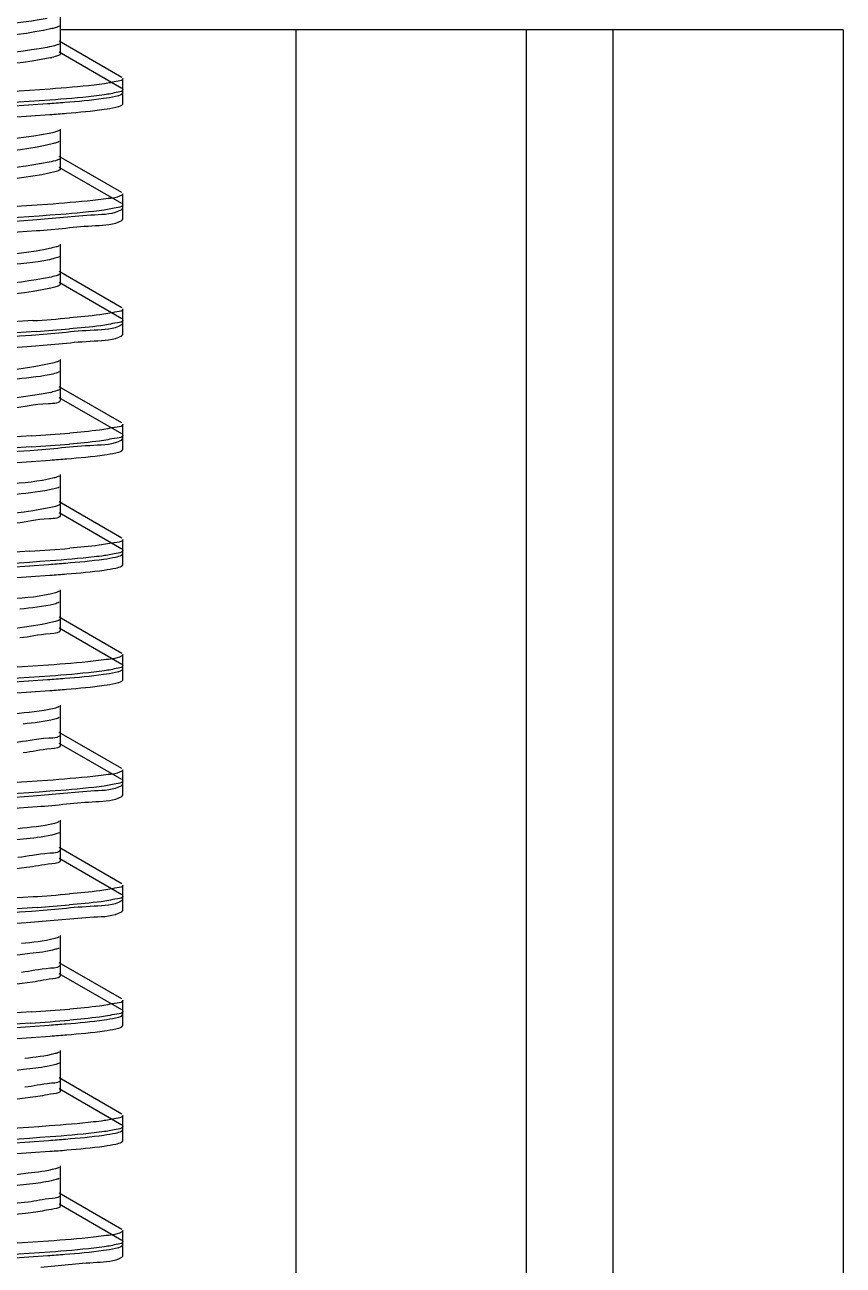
# Model space of a CAD drawing. Extents: x 27938 to 1507990, y 110129 to 923079.
# Drawn here: x 647120.2 to 647289.3, y 346072.8 to 346329.2 of the extents above; entities that cross this region are included whole.
import ezdxf

# ---------------------------------------------------------------- set-up
doc = ezdxf.new("R2010")
doc.units = 0
doc.header["$LTSCALE"] = 1000
doc.header["$MEASUREMENT"] = 0

msp = doc.modelspace()

# ---------------------------------------------------------------- linework, layer by layer
at = {"linetype": 'Continuous'}
for p, q in [((647127.61, 346325.52), (647127.61, 346331.48)), ((647127.61, 346323.24), (647127.61, 346329.2)), ((647289.33, 346328.15), (647127.61, 346328.15)), ((647176.22, 346328.15), (647176.22, 341587.12)), ((647223.85, 346328.15), (647223.85, 341587.12)), ((647241.7, 346328.15), (647241.7, 341587.12)), ((647289.33, 346328.15), (647289.33, 341587.12)), ((647140.28, 346318.34), (647127.35, 346325.83)), ((647140.28, 346316.06), (647127.35, 346323.55)), ((647140.5, 346315.11), (647140.5, 346318.08)), ((647140.5, 346315.11), (647140.5, 346318.08)), ((647140.5, 346312.83), (647140.5, 346315.8)), ((647140.5, 346312.83), (647140.5, 346315.8)), ((647140.28, 346314.84), (647140.5, 346315.11)), ((647140.28, 346312.57), (647140.5, 346312.83)), ((647127.61, 346301.71), (647127.61, 346307.66)), ((647127.61, 346299.43), (647127.61, 346305.39)), ((647140.28, 346294.53), (647127.35, 346302.01)), ((647126.16, 346298.72), (647125.55, 346298.58)), ((647140.28, 346292.25), (647127.35, 346299.73)), ((647140.5, 346291.29), (647140.5, 346294.27)), ((647140.5, 346291.29), (647140.5, 346294.27)), ((647140.28, 346291.03), (647140.5, 346291.29)), ((647140.5, 346289.01), (647140.5, 346291.99)), ((647140.5, 346289.01), (647140.5, 346291.99)), ((647140.28, 346288.75), (647140.5, 346289.01)), ((647127.61, 346277.9), (647127.61, 346283.85)), ((647127.61, 346275.62), (647127.61, 346281.57)), ((647140.28, 346270.72), (647127.35, 346278.2)), ((647126.45, 346274.98), (647125.6, 346274.78)), ((647140.28, 346268.44), (647127.35, 346275.92)), ((647140.5, 346267.48), (647140.5, 346270.46)), ((647140.5, 346267.48), (647140.5, 346270.46)), ((647140.28, 346267.22), (647140.5, 346267.48)), ((647140.5, 346265.2), (647140.5, 346268.18)), ((647140.5, 346265.2), (647140.5, 346268.18)), ((647140.28, 346264.94), (647140.5, 346265.2)), ((647127.61, 346254.09), (647127.61, 346260.04)), ((647127.61, 346251.81), (647127.61, 346257.76)), ((647140.28, 346246.9), (647127.35, 346254.39)), ((647140.28, 346244.63), (647127.35, 346252.11)), ((647140.5, 346243.67), (647140.5, 346246.64)), ((647140.5, 346243.67), (647140.5, 346246.64)), ((647140.28, 346243.41), (647140.5, 346243.67)), ((647140.5, 346241.39), (647140.5, 346244.36)), ((647140.5, 346241.39), (647140.5, 346244.36)), ((647140.28, 346241.13), (647140.5, 346241.39)), ((647127.61, 346230.27), (647127.61, 346236.23)), ((647127.61, 346227.99), (647127.61, 346233.95)), ((647126.29, 346229.59), (647125.57, 346229.43)), ((647140.28, 346223.09), (647127.35, 346230.57)), ((647140.28, 346220.81), (647127.35, 346228.3)), ((647140.5, 346219.85), (647140.5, 346222.83)), ((647140.5, 346219.85), (647140.5, 346222.83)), ((647140.5, 346217.58), (647140.5, 346220.55)), ((647140.5, 346217.58), (647140.5, 346220.55)), ((647140.28, 346219.59), (647140.5, 346219.85)), ((647140.28, 346217.31), (647140.5, 346217.58)), ((647127.61, 346206.46), (647127.61, 346212.41)), ((647127.61, 346204.18), (647127.61, 346210.13)), ((647126.57, 346205.86), (647125.61, 346205.62)), ((647140.28, 346199.28), (647127.35, 346206.76)), ((647140.28, 346197), (647127.35, 346204.48)), ((647140.5, 346196.04), (647140.5, 346199.02)), ((647140.5, 346196.04), (647140.5, 346199.02)), ((647140.28, 346195.78), (647140.5, 346196.04)), ((647140.5, 346193.76), (647140.5, 346196.74)), ((647140.5, 346193.76), (647140.5, 346196.74)), ((647140.28, 346193.5), (647140.5, 346193.76)), ((647127.61, 346182.65), (647127.61, 346188.6)), ((647127.61, 346180.37), (647127.61, 346186.32)), ((647140.28, 346175.47), (647127.35, 346182.95)), ((647140.28, 346173.19), (647127.35, 346180.67)), ((647140.5, 346172.23), (647140.5, 346175.21)), ((647140.5, 346172.23), (647140.5, 346175.21)), ((647140.28, 346171.97), (647140.5, 346172.23)), ((647140.5, 346169.95), (647140.5, 346172.93)), ((647140.5, 346169.95), (647140.5, 346172.93)), ((647140.28, 346169.69), (647140.5, 346169.95)), ((647127.61, 346158.83), (647127.61, 346164.79)), ((647127.61, 346156.56), (647127.61, 346162.51)), ((647140.28, 346151.65), (647127.35, 346159.14)), ((647140.28, 346149.37), (647127.35, 346156.86)), ((647140.5, 346148.42), (647140.5, 346151.39)), ((647140.5, 346148.42), (647140.5, 346151.39)), ((647140.5, 346146.14), (647140.5, 346149.11)), ((647140.5, 346146.14), (647140.5, 346149.11)), ((647140.28, 346148.16), (647140.5, 346148.42)), ((647140.28, 346145.88), (647140.5, 346146.14)), ((647127.61, 346135.02), (647127.61, 346140.97)), ((647127.61, 346132.74), (647127.61, 346138.7)), ((647140.28, 346127.84), (647127.35, 346135.32)), ((647140.28, 346125.56), (647127.35, 346133.04)), ((647140.5, 346124.6), (647140.5, 346127.58)), ((647140.5, 346124.6), (647140.5, 346127.58)), ((647140.28, 346124.34), (647140.5, 346124.6)), ((647140.5, 346122.32), (647140.5, 346125.3)), ((647140.5, 346122.32), (647140.5, 346125.3)), ((647140.28, 346122.06), (647140.5, 346122.32)), ((647127.61, 346111.21), (647127.61, 346117.16)), ((647127.61, 346108.93), (647127.61, 346114.88)), ((647140.28, 346104.03), (647127.35, 346111.51)), ((647140.28, 346101.75), (647127.35, 346109.23)), ((647140.5, 346100.79), (647140.5, 346103.77)), ((647140.5, 346100.79), (647140.5, 346103.77)), ((647140.28, 346100.53), (647140.5, 346100.79)), ((647140.5, 346098.51), (647140.5, 346101.49)), ((647140.5, 346098.51), (647140.5, 346101.49)), ((647140.28, 346098.25), (647140.5, 346098.51)), ((647127.61, 346087.4), (647127.61, 346093.35)), ((647127.61, 346085.12), (647127.61, 346091.07)), ((647140.28, 346080.21), (647127.35, 346087.7)), ((647140.28, 346077.94), (647127.35, 346085.42)), ((647140.5, 346076.98), (647140.5, 346079.95)), ((647140.5, 346076.98), (647140.5, 346079.95)), ((647140.28, 346076.72), (647140.5, 346076.98)), ((647140.5, 346074.7), (647140.5, 346077.68)), ((647140.5, 346074.7), (647140.5, 346077.68)), ((647140.28, 346074.44), (647140.5, 346074.7))]:
    msp.add_line(p, q, dxfattribs=at)
for centre, radius, start, end in [((647121.55, 346341.73), 19.75, 281.4586, 282.5217), ((647094.31, 346687.28), 420.14, 273.7655, 274.8009), ((647095.24, 346673.34), 408.44, 273.8398, 274.8035), ((647121.83, 346271.24), 18.39, 281.5273, 283.0317), ((647093.9, 346668.67), 425.36, 273.7325, 274.8002), ((647093.91, 346666.29), 425.25, 273.7327, 274.7996), ((647093.51, 346649.78), 430.3, 273.7014, 274.7995), ((647094.33, 346568.05), 419.97, 273.7666, 274.8009), ((647095.53, 346550.57), 404.72, 273.8647, 274.8037), ((647093.91, 346549.44), 425.19, 273.7335, 274.8002), ((647093.65, 346550.47), 428.51, 273.7127, 274.7998)]:
    msp.add_arc(centre, radius, start, end, dxfattribs=at)
for points, knots in [([(646965.34, 346326.91), (646976.84, 346327.75), (647030.2, 346330.35), (647083.64, 346331.4), (647125.42, 346334.48)], [0, 0, 0, 0, 0.215878, 1, 1, 1, 1]), ([(647125.83, 346328.41), (647116.51, 346326.34), (647080.34, 346325.57), (647033.13, 346322.85), (646989.03, 346320.27), (646971.09, 346319.43), (646964.88, 346318.13)], [0, 0, 0, 0, 0.17752, 0.667782, 0.88196, 1, 1, 1, 1]), ([(647124.85, 346330.49), (647116.15, 346328.93), (647092.04, 346327.99), (647052.02, 346325.74), (647009.49, 346323.84), (646982.14, 346322.46), (646970.95, 346321.26)], [0, 0, 0, 0, 0.171902, 0.467529, 0.781017, 1, 1, 1, 1]), ([(647127.35, 346328.9), (647127.16, 346328.79), (647126.66, 346328.61), (647126.14, 346328.48), (647125.83, 346328.41)], [0, 0, 0, 0, 0.399432, 1, 1, 1, 1]), ([(647127.61, 346325.52), (647127.61, 346325.24), (647126.33, 346324.85), (647125.55, 346324.66), (647124.85, 346324.54)], [0, 0, 0, 0, 0.286129, 1, 1, 1, 1]), ([(647124.85, 346324.54), (647116.15, 346322.98), (647092.04, 346322.04), (647052.02, 346319.79), (647009.49, 346317.89), (646982.14, 346316.5), (646970.95, 346315.31)], [0, 0, 0, 0, 0.171902, 0.467529, 0.781017, 1, 1, 1, 1]), ([(647127.61, 346323.24), (647127.61, 346323.05), (647126.83, 346322.68), (647126.28, 346322.56), (647125.83, 346322.46)], [0, 0, 0, 0, 0.300005, 1, 1, 1, 1]), ([(647125.47, 346322.38), (647115.55, 346320.36), (647087.49, 346319.73), (647050.53, 346317.47), (647015.56, 346315.9), (646992.44, 346314.79), (646975.66, 346313.39), (646966.7, 346312.8), (646963.81, 346311.91)], [0, 0, 0, 0, 0.187537, 0.516126, 0.6871, 0.835564, 0.944057, 1, 1, 1, 1]), ([(647140.5, 346318.08), (647140.5, 346317.71), (647138.62, 346317.39), (647137.63, 346317.14), (647136.66, 346317)], [0, 0, 0, 0, 0.274623, 1, 1, 1, 1]), ([(647125.46, 346315.92), (647114.03, 346315.08), (647060.7, 346312.48), (647007.29, 346311.41), (646965.47, 346308.37)], [0, 0, 0, 0, 0.214619, 1, 1, 1, 1]), ([(647136.66, 346317), (647135.95, 346316.9), (647132.23, 346316.44), (647128.48, 346316.15), (647125.46, 346315.92)], [0, 0, 0, 0, 0.191299, 1, 1, 1, 1]), ([(647140.5, 346315.8), (647140.5, 346315.43), (647138.62, 346315.12), (647137.62, 346314.86), (647136.65, 346314.72)], [0, 0, 0, 0, 0.274573, 1, 1, 1, 1]), ([(646965.01, 346305.36), (646976.43, 346306.2), (647029.74, 346308.8), (647083.12, 346309.87), (647124.93, 346312.91)], [0, 0, 0, 0, 0.214433, 1, 1, 1, 1]), ([(647125.42, 346313.64), (647113.97, 346312.8), (647060.61, 346310.19), (647007.17, 346309.14), (646965.34, 346306.08)], [0, 0, 0, 0, 0.214875, 1, 1, 1, 1]), ([(647124.93, 346312.91), (647126.12, 346312.99), (647129.99, 346313.29), (647133.86, 346313.64), (647136.52, 346314.01)], [0, 0, 0, 0, 0.307277, 1, 1, 1, 1]), ([(647136.65, 346314.72), (647135.94, 346314.62), (647132.21, 346314.16), (647128.45, 346313.86), (647125.42, 346313.64)], [0, 0, 0, 0, 0.191309, 1, 1, 1, 1]), ([(647136.52, 346314.01), (647137.34, 346314.12), (647138.59, 346314.34), (647139.88, 346314.62), (647140.27, 346314.84)], [0, 0, 0, 0, 0.644321, 1, 1, 1, 1]), ([(646965.21, 346303.09), (646976.7, 346303.93), (647030.09, 346306.54), (647083.56, 346307.59), (647125.37, 346310.66)], [0, 0, 0, 0, 0.215487, 1, 1, 1, 1]), ([(647125.37, 346310.66), (647126.53, 346310.75), (647130.29, 346311.04), (647134.05, 346311.38), (647136.64, 346311.74)], [0, 0, 0, 0, 0.307507, 1, 1, 1, 1]), ([(647136.64, 346311.74), (647137.43, 346311.86), (647138.65, 346312.07), (647139.89, 346312.34), (647140.27, 346312.57)], [0, 0, 0, 0, 0.643034, 1, 1, 1, 1]), ([(647125.26, 346306.76), (647116.86, 346305.13), (647093.14, 346304.29), (647053.48, 346301.97), (647010.77, 346300.11), (646983.12, 346298.7), (646971.68, 346297.53)], [0, 0, 0, 0, 0.166793, 0.460477, 0.775901, 1, 1, 1, 1]), ([(647127.35, 346307.36), (647127.1, 346307.22), (647126.4, 346307), (647125.7, 346306.84), (647125.26, 346306.76)], [0, 0, 0, 0, 0.385626, 1, 1, 1, 1]), ([(647127.35, 346305.08), (647127.2, 346305), (647126.8, 346304.84), (647126.4, 346304.73), (647126.16, 346304.67)], [0, 0, 0, 0, 0.409846, 1, 1, 1, 1]), ([(647126.16, 346304.67), (647117.1, 346302.44), (647090.24, 346302.18), (647046.45, 346299.41), (647002.03, 346296.97), (646974.55, 346296.33), (646964.9, 346294.32)], [0, 0, 0, 0, 0.173176, 0.493211, 0.817077, 1, 1, 1, 1]), ([(647125.26, 346300.8), (647116.86, 346299.17), (647093.14, 346298.33), (647053.48, 346296.02), (647010.77, 346294.15), (646983.12, 346292.74), (646971.68, 346291.57)], [0, 0, 0, 0, 0.166793, 0.460477, 0.775901, 1, 1, 1, 1]), ([(647127.61, 346301.71), (647127.61, 346301.46), (647126.54, 346301.08), (647125.85, 346300.92), (647125.26, 346300.8)], [0, 0, 0, 0, 0.290766, 1, 1, 1, 1]), ([(647125.55, 346298.58), (647115.77, 346296.56), (647088.01, 346295.96), (647043.4, 346293.16), (647002.53, 346291.71), (646976.31, 346289.67), (646967.13, 346289), (646964.07, 346288.17)], [0, 0, 0, 0, 0.184985, 0.511081, 0.830893, 0.941203, 1, 1, 1, 1]), ([(647127.61, 346299.43), (647127.61, 346299.26), (647127, 346298.92), (647126.53, 346298.81), (647126.16, 346298.72)], [0, 0, 0, 0, 0.307791, 1, 1, 1, 1]), ([(647136.52, 346293.17), (647135.78, 346293.07), (647131.93, 346292.6), (647128.06, 346292.3), (647124.93, 346292.07)], [0, 0, 0, 0, 0.191493, 1, 1, 1, 1]), ([(647140.5, 346294.27), (647140.5, 346294.15), (647139.08, 346293.26), (647137.78, 346293.35), (647136.52, 346293.17)], [0, 0, 0, 0, 0.088769, 1, 1, 1, 1]), ([(647124.93, 346292.07), (647113.41, 346291.23), (647060.1, 346288.64), (647006.71, 346287.6), (646965.01, 346284.52)], [0, 0, 0, 0, 0.21655, 1, 1, 1, 1]), ([(647125.37, 346289.83), (647113.9, 346288.98), (647060.51, 346286.38), (647007.05, 346285.33), (646965.21, 346282.26)], [0, 0, 0, 0, 0.215154, 1, 1, 1, 1]), ([(647121.91, 346288.88), (647126.16, 346289.17), (647132.12, 346289.99), (647138.62, 346290.08), (647140.27, 346291.03)], [0, 0, 0, 0, 0.690888, 1, 1, 1, 1]), ([(647136.64, 346290.91), (647135.93, 346290.81), (647132.18, 346290.35), (647128.42, 346290.05), (647125.37, 346289.83)], [0, 0, 0, 0, 0.191315, 1, 1, 1, 1]), ([(647140.5, 346291.99), (647140.5, 346291.62), (647138.61, 346291.3), (647137.61, 346291.05), (647136.64, 346290.91)], [0, 0, 0, 0, 0.274514, 1, 1, 1, 1]), ([(646969.09, 346281.83), (646980.34, 346282.57), (647031.28, 346285.01), (647082.28, 346286.23), (647121.91, 346288.88)], [0, 0, 0, 0, 0.221116, 1, 1, 1, 1]), ([(647122.59, 346286.65), (647126.68, 346286.93), (647132.42, 346287.73), (647138.68, 346287.84), (647140.27, 346288.75)], [0, 0, 0, 0, 0.690218, 1, 1, 1, 1]), ([(646967.89, 346279.47), (646979.17, 346280.24), (647030.74, 346282.72), (647082.37, 346283.91), (647122.59, 346286.65)], [0, 0, 0, 0, 0.219072, 1, 1, 1, 1]), ([(647125.64, 346283.02), (647117.54, 346281.31), (647094.2, 346280.6), (647054.93, 346278.19), (647012.05, 346276.37), (646984.11, 346274.94), (646972.44, 346273.79)], [0, 0, 0, 0, 0.161662, 0.453393, 0.770761, 1, 1, 1, 1]), ([(647127.35, 346283.55), (647127.14, 346283.43), (647126.57, 346283.23), (647125.99, 346283.09), (647125.64, 346283.02)], [0, 0, 0, 0, 0.394192, 1, 1, 1, 1]), ([(647126.45, 346280.94), (647123.4, 346280.1), (647114.25, 346279.44), (647088.04, 346277.39), (647047.17, 346275.95), (647002.53, 346273.14), (646974.74, 346272.54), (646964.96, 346270.52)], [0, 0, 0, 0, 0.058552, 0.168707, 0.488491, 0.814803, 1, 1, 1, 1]), ([(647127.35, 346281.27), (647127.23, 346281.2), (647126.94, 346281.08), (647126.63, 346280.98), (647126.45, 346280.94)], [0, 0, 0, 0, 0.421757, 1, 1, 1, 1]), ([(647125.64, 346277.07), (647117.54, 346275.36), (647094.2, 346274.64), (647054.93, 346272.24), (647012.05, 346270.42), (646984.11, 346268.98), (646972.44, 346267.84)], [0, 0, 0, 0, 0.161662, 0.453393, 0.770761, 1, 1, 1, 1]), ([(647127.61, 346277.9), (647127.61, 346277.68), (647126.73, 346277.31), (647126.14, 346277.17), (647125.64, 346277.07)], [0, 0, 0, 0, 0.296339, 1, 1, 1, 1]), ([(647125.6, 346274.78), (647115.96, 346272.76), (647088.51, 346272.13), (647044.12, 346269.68), (647000.32, 346266.94), (646973.45, 346266.65), (646964.37, 346264.43)], [0, 0, 0, 0, 0.182739, 0.506392, 0.826439, 1, 1, 1, 1]), ([(647127.61, 346275.62), (647127.61, 346275.48), (647127.14, 346275.17), (647126.75, 346275.06), (647126.45, 346274.98)], [0, 0, 0, 0, 0.317499, 1, 1, 1, 1]), ([(647140.5, 346270.46), (647140.5, 346270.01), (647138.12, 346269.73), (647136.93, 346269.41), (647135.73, 346269.25)], [0, 0, 0, 0, 0.270944, 1, 1, 1, 1]), ([(647121.91, 346268.05), (647110.74, 346267.3), (647059.8, 346264.85), (647008.8, 346263.62), (646969.09, 346260.99)], [0, 0, 0, 0, 0.219496, 1, 1, 1, 1]), ([(647121.59, 346265.05), (647125.92, 346265.34), (647131.98, 346266.18), (647138.59, 346266.25), (647140.27, 346267.22)], [0, 0, 0, 0, 0.691188, 1, 1, 1, 1]), ([(647140.5, 346268.18), (647140.5, 346267.75), (647138.22, 346267.46), (647137.07, 346267.15), (647135.92, 346267)], [0, 0, 0, 0, 0.271575, 1, 1, 1, 1]), ([(647122.59, 346265.82), (647111.31, 346265.05), (647059.74, 346262.56), (647008.11, 346261.37), (646967.89, 346258.63)], [0, 0, 0, 0, 0.219115, 1, 1, 1, 1]), ([(646968.77, 346257.99), (646979.97, 346258.74), (647030.91, 346261.19), (647081.91, 346262.41), (647121.59, 346265.05)], [0, 0, 0, 0, 0.220088, 1, 1, 1, 1]), ([(647121.6, 346262.77), (647125.92, 346263.06), (647131.98, 346263.9), (647138.59, 346263.98), (647140.27, 346264.94)], [0, 0, 0, 0, 0.691187, 1, 1, 1, 1]), ([(646964.45, 346255.41), (646975.39, 346256.23), (647027.78, 346258.81), (647080.23, 346260.02), (647121.6, 346262.77)], [0, 0, 0, 0, 0.209378, 1, 1, 1, 1]), ([(647125.98, 346259.28), (647116.77, 346257.14), (647089.85, 346256.74), (647046.01, 346254.08), (647001.78, 346251.61), (646974.46, 346250.98), (646964.89, 346248.97)], [0, 0, 0, 0, 0.175623, 0.495702, 0.818204, 1, 1, 1, 1]), ([(647127.35, 346259.74), (647127.18, 346259.64), (647126.73, 346259.47), (647126.26, 346259.35), (647125.98, 346259.28)], [0, 0, 0, 0, 0.403878, 1, 1, 1, 1]), ([(647126.71, 346257.2), (647126.26, 346257.06), (647123.29, 346256.41), (647120.25, 346256.13), (647117.69, 346255.88)], [0, 0, 0, 0, 0.153853, 1, 1, 1, 1]), ([(647127.35, 346257.46), (647127.26, 346257.41), (647127.05, 346257.31), (647126.84, 346257.24), (647126.71, 346257.2)], [0, 0, 0, 0, 0.435445, 1, 1, 1, 1]), ([(647127.61, 346254.09), (647127.61, 346253.9), (647126.91, 346253.55), (647126.39, 346253.43), (647125.98, 346253.33)], [0, 0, 0, 0, 0.303248, 1, 1, 1, 1]), ([(647125.51, 346253.23), (647115.65, 346251.21), (647087.72, 346250.59), (647042.94, 346247.78), (647002.02, 346246.37), (646975.94, 346244.27), (646966.89, 346243.64), (646963.92, 346242.78)], [0, 0, 0, 0, 0.186373, 0.513855, 0.833476, 0.942785, 1, 1, 1, 1]), ([(647127.61, 346251.81), (647127.61, 346250.91), (647122.48, 346250.93), (647120.16, 346250.17), (647117.69, 346249.93)], [0, 0, 0, 0, 0.264839, 1, 1, 1, 1]), ([(647140.5, 346246.64), (647140.5, 346246.19), (647138.09, 346245.92), (647136.88, 346245.59), (647135.67, 346245.43)], [0, 0, 0, 0, 0.270735, 1, 1, 1, 1]), ([(647121.59, 346244.21), (647110.37, 346243.47), (647059.43, 346241.03), (647008.43, 346239.8), (646968.77, 346237.16)], [0, 0, 0, 0, 0.220524, 1, 1, 1, 1]), ([(647140.5, 346244.36), (647140.5, 346243.91), (647138.08, 346243.64), (647136.87, 346243.31), (647135.66, 346243.15)], [0, 0, 0, 0, 0.270728, 1, 1, 1, 1]), ([(647121.6, 346241.94), (647109.8, 346241.15), (647057.42, 346238.64), (647004.95, 346237.62), (646964.45, 346234.57)], [0, 0, 0, 0, 0.225391, 1, 1, 1, 1]), ([(646968.45, 346234.16), (646979.6, 346234.91), (647030.54, 346237.36), (647081.55, 346238.59), (647121.29, 346241.22)], [0, 0, 0, 0, 0.219052, 1, 1, 1, 1]), ([(647121.29, 346241.22), (647125.69, 346241.51), (647131.85, 346242.36), (647138.57, 346242.43), (647140.27, 346243.41)], [0, 0, 0, 0, 0.691471, 1, 1, 1, 1]), ([(647136.67, 346240.31), (647137.46, 346240.42), (647138.66, 346240.63), (647139.89, 346240.91), (647140.27, 346241.13)], [0, 0, 0, 0, 0.642724, 1, 1, 1, 1]), ([(646965.55, 346231.68), (646977.07, 346232.52), (647030.38, 346235.11), (647083.78, 346236.15), (647125.48, 346239.23)], [0, 0, 0, 0, 0.216493, 1, 1, 1, 1]), ([(647125.48, 346239.23), (647126.63, 346239.32), (647130.37, 346239.61), (647134.1, 346239.95), (647136.67, 346240.31)], [0, 0, 0, 0, 0.307538, 1, 1, 1, 1]), ([(647127.35, 346235.92), (647127.21, 346235.85), (647126.86, 346235.7), (647126.5, 346235.6), (647126.29, 346235.55)], [0, 0, 0, 0, 0.414924, 1, 1, 1, 1]), ([(647126.29, 346235.55), (647123.15, 346234.74), (647113.88, 346234.04), (647087.54, 346232.04), (647046.72, 346230.57), (647002.25, 346227.78), (646974.63, 346227.18), (646964.93, 346225.16)], [0, 0, 0, 0, 0.060117, 0.171248, 0.491182, 0.816115, 1, 1, 1, 1]), ([(647127.35, 346233.65), (647127.03, 346233.46), (647124.08, 346232.66), (647121.09, 346232.41), (647118.46, 346232.14)], [0, 0, 0, 0, 0.123412, 1, 1, 1, 1]), ([(647125.57, 346229.43), (647115.86, 346227.41), (647088.23, 346226.81), (647043.75, 346224.02), (647002.94, 346222.56), (646976.6, 346220.55), (646967.33, 346219.85), (646964.2, 346219.04)], [0, 0, 0, 0, 0.183944, 0.508945, 0.828873, 0.939958, 1, 1, 1, 1]), ([(647127.61, 346230.27), (647127.61, 346230.11), (647127.06, 346229.79), (647126.63, 346229.68), (647126.29, 346229.59)], [0, 0, 0, 0, 0.311826, 1, 1, 1, 1]), ([(647127.61, 346227.99), (647127.61, 346227.16), (647122.9, 346227.11), (647120.75, 346226.42), (647118.46, 346226.19)], [0, 0, 0, 0, 0.265449, 1, 1, 1, 1]), ([(647121.29, 346220.38), (647110.02, 346219.64), (647059.07, 346217.2), (647008.06, 346215.99), (646968.45, 346213.32)], [0, 0, 0, 0, 0.221533, 1, 1, 1, 1]), ([(647140.5, 346222.83), (647140.5, 346222.37), (647138.06, 346222.1), (647136.84, 346221.77), (647135.62, 346221.61)], [0, 0, 0, 0, 0.270562, 1, 1, 1, 1]), ([(647140.5, 346220.55), (647140.5, 346220.18), (647138.62, 346219.86), (647137.63, 346219.61), (647136.67, 346219.47)], [0, 0, 0, 0, 0.274655, 1, 1, 1, 1]), ([(647125.48, 346218.39), (647114.07, 346217.55), (647060.75, 346214.95), (647007.36, 346213.88), (646965.55, 346210.84)], [0, 0, 0, 0, 0.214464, 1, 1, 1, 1]), ([(647125.14, 346217.67), (647126.31, 346217.76), (647130.13, 346218.05), (647133.94, 346218.39), (647136.57, 346218.76)], [0, 0, 0, 0, 0.307301, 1, 1, 1, 1]), ([(647136.67, 346219.47), (647135.96, 346219.37), (647132.24, 346218.92), (647128.5, 346218.62), (647125.48, 346218.39)], [0, 0, 0, 0, 0.191295, 1, 1, 1, 1]), ([(647136.57, 346218.76), (647137.38, 346218.87), (647138.62, 346219.09), (647139.88, 346219.37), (647140.27, 346219.59)], [0, 0, 0, 0, 0.643804, 1, 1, 1, 1]), ([(646965.08, 346210.11), (646976.53, 346210.95), (647029.88, 346213.56), (647083.31, 346214.62), (647125.14, 346217.67)], [0, 0, 0, 0, 0.214855, 1, 1, 1, 1]), ([(646965.35, 346207.85), (646976.85, 346208.69), (647030.21, 346211.29), (647083.65, 346212.34), (647125.42, 346215.41)], [0, 0, 0, 0, 0.215894, 1, 1, 1, 1]), ([(647125.42, 346215.41), (647126.57, 346215.5), (647130.32, 346215.79), (647134.07, 346216.13), (647136.65, 346216.49)], [0, 0, 0, 0, 0.30752, 1, 1, 1, 1]), ([(647136.65, 346216.49), (647137.44, 346216.61), (647138.65, 346216.82), (647139.89, 346217.09), (647140.27, 346217.31)], [0, 0, 0, 0, 0.642901, 1, 1, 1, 1]), ([(647126.57, 346211.81), (647123.6, 346210.95), (647114.54, 346210.32), (647088.45, 346208.23), (647047.54, 346206.81), (647002.76, 346204), (646974.84, 346203.38), (646964.99, 346201.36)], [0, 0, 0, 0, 0.057292, 0.16665, 0.48628, 0.813694, 1, 1, 1, 1]), ([(647127.35, 346212.11), (647127.25, 346212.05), (647126.99, 346211.94), (647126.72, 346211.85), (647126.57, 346211.81)], [0, 0, 0, 0, 0.427528, 1, 1, 1, 1]), ([(647127.35, 346209.83), (647127.05, 346209.66), (647124.36, 346208.9), (647121.61, 346208.66), (647119.21, 346208.41)], [0, 0, 0, 0, 0.125618, 1, 1, 1, 1]), ([(647125.61, 346205.62), (647116.03, 346203.61), (647088.71, 346202.98), (647044.47, 346200.52), (647000.63, 346197.85), (646973.71, 346197.45), (646964.51, 346195.31)], [0, 0, 0, 0, 0.181847, 0.504414, 0.824494, 1, 1, 1, 1]), ([(647127.61, 346206.46), (647127.61, 346206.33), (647127.2, 346206.03), (647126.84, 346205.93), (647126.57, 346205.86)], [0, 0, 0, 0, 0.322524, 1, 1, 1, 1]), ([(647127.61, 346204.18), (647127.61, 346203.42), (647123.3, 346203.3), (647121.31, 346202.67), (647119.21, 346202.45)], [0, 0, 0, 0, 0.266197, 1, 1, 1, 1]), ([(647136.57, 346197.93), (647135.84, 346197.82), (647132.04, 346197.36), (647128.23, 346197.06), (647125.14, 346196.84)], [0, 0, 0, 0, 0.191493, 1, 1, 1, 1]), ([(647140.5, 346199.02), (647140.5, 346198.9), (647139.1, 346198.01), (647137.81, 346198.1), (647136.57, 346197.93)], [0, 0, 0, 0, 0.089018, 1, 1, 1, 1]), ([(647125.14, 346196.84), (647113.64, 346196), (647060.28, 346193.4), (647006.85, 346192.35), (646965.08, 346189.27)], [0, 0, 0, 0, 0.215925, 1, 1, 1, 1]), ([(647124.94, 346193.84), (647126.13, 346193.93), (647129.99, 346194.23), (647133.86, 346194.57), (647136.52, 346194.94)], [0, 0, 0, 0, 0.307277, 1, 1, 1, 1]), ([(647136.65, 346195.66), (647135.94, 346195.56), (647132.21, 346195.1), (647128.45, 346194.8), (647125.42, 346194.58)], [0, 0, 0, 0, 0.191309, 1, 1, 1, 1]), ([(647136.52, 346194.94), (647137.34, 346195.06), (647138.59, 346195.27), (647139.88, 346195.55), (647140.27, 346195.78)], [0, 0, 0, 0, 0.644305, 1, 1, 1, 1]), ([(647140.5, 346196.74), (647140.5, 346196.37), (647138.62, 346196.05), (647137.62, 346195.8), (647136.65, 346195.66)], [0, 0, 0, 0, 0.274574, 1, 1, 1, 1]), ([(646965.02, 346186.29), (646976.43, 346187.13), (647029.74, 346189.74), (647083.13, 346190.81), (647124.94, 346193.84)], [0, 0, 0, 0, 0.214447, 1, 1, 1, 1]), ([(647125.42, 346194.58), (647113.97, 346193.73), (647060.61, 346191.13), (647007.18, 346190.07), (646965.35, 346187.01)], [0, 0, 0, 0, 0.214866, 1, 1, 1, 1]), ([(647125.37, 346191.6), (647126.53, 346191.68), (647130.29, 346191.98), (647134.05, 346192.31), (647136.64, 346192.68)], [0, 0, 0, 0, 0.307507, 1, 1, 1, 1]), ([(647136.64, 346192.68), (647137.43, 346192.79), (647138.65, 346193), (647139.89, 346193.28), (647140.27, 346193.5)], [0, 0, 0, 0, 0.643031, 1, 1, 1, 1]), ([(646965.22, 346184.03), (646976.7, 346184.87), (647030.09, 346187.47), (647083.56, 346188.52), (647125.37, 346191.6)], [0, 0, 0, 0, 0.215499, 1, 1, 1, 1]), ([(647127.35, 346188.3), (647127.02, 346188.1), (647123.92, 346187.28), (647120.79, 346187.03), (647118.04, 346186.75)], [0, 0, 0, 0, 0.122258, 1, 1, 1, 1]), ([(647127.35, 346186.02), (647127.07, 346185.86), (647124.62, 346185.14), (647122.11, 346184.91), (647119.92, 346184.67)], [0, 0, 0, 0, 0.127999, 1, 1, 1, 1]), ([(647127.61, 346182.65), (647127.61, 346181.78), (647122.67, 346181.77), (647120.43, 346181.04), (647118.04, 346180.8)], [0, 0, 0, 0, 0.265093, 1, 1, 1, 1]), ([(647127.61, 346180.37), (647127.61, 346179.66), (647123.68, 346179.49), (647121.84, 346178.93), (647119.92, 346178.72)], [0, 0, 0, 0, 0.267101, 1, 1, 1, 1]), ([(647140.5, 346175.21), (647140.5, 346175.08), (647139.08, 346174.19), (647137.78, 346174.28), (647136.52, 346174.11)], [0, 0, 0, 0, 0.088777, 1, 1, 1, 1]), ([(647124.94, 346173.01), (647113.41, 346172.17), (647060.1, 346169.58), (647006.71, 346168.53), (646965.02, 346165.46)], [0, 0, 0, 0, 0.216529, 1, 1, 1, 1]), ([(647121.92, 346169.82), (647126.17, 346170.11), (647132.12, 346170.93), (647138.62, 346171.02), (647140.27, 346171.97)], [0, 0, 0, 0, 0.690877, 1, 1, 1, 1]), ([(647136.52, 346174.11), (647135.79, 346174), (647131.93, 346173.54), (647128.07, 346173.24), (647124.94, 346173.01)], [0, 0, 0, 0, 0.191494, 1, 1, 1, 1]), ([(647136.64, 346171.84), (647135.93, 346171.74), (647132.18, 346171.28), (647128.42, 346170.99), (647125.37, 346170.76)], [0, 0, 0, 0, 0.191315, 1, 1, 1, 1]), ([(647140.5, 346172.93), (647140.5, 346172.56), (647138.61, 346172.24), (647137.61, 346171.98), (647136.64, 346171.84)], [0, 0, 0, 0, 0.274515, 1, 1, 1, 1]), ([(647125.37, 346170.76), (647113.91, 346169.92), (647060.52, 346167.31), (647007.05, 346166.26), (646965.22, 346163.19)], [0, 0, 0, 0, 0.215146, 1, 1, 1, 1]), ([(646969.1, 346162.76), (646980.35, 346163.51), (647031.29, 346165.95), (647082.29, 346167.16), (647121.92, 346169.82)], [0, 0, 0, 0, 0.22115, 1, 1, 1, 1]), ([(647122.81, 346167.6), (647126.85, 346167.88), (647132.52, 346168.66), (647138.7, 346168.78), (647140.27, 346169.69)], [0, 0, 0, 0, 0.689986, 1, 1, 1, 1]), ([(646968.76, 346160.46), (646980.11, 346161.22), (647031.46, 346163.68), (647082.88, 346164.87), (647122.81, 346167.6)], [0, 0, 0, 0, 0.221314, 1, 1, 1, 1]), ([(647127.35, 346164.49), (647127.04, 346164.3), (647124.2, 346163.52), (647121.32, 346163.28), (647118.8, 346163.02)], [0, 0, 0, 0, 0.124368, 1, 1, 1, 1]), ([(647127.35, 346162.21), (647127.09, 346162.06), (647124.87, 346161.38), (647122.59, 346161.16), (647120.6, 346160.93)], [0, 0, 0, 0, 0.130558, 1, 1, 1, 1]), ([(647120.6, 346160.93), (647098.64, 346158.43), (647051.35, 346157.04), (647004.17, 346154.96), (646979.11, 346153.02)], [0, 0, 0, 0, 0.467917, 1, 1, 1, 1]), ([(647127.61, 346158.83), (647127.61, 346158.03), (647123.08, 346157.95), (647121, 346157.29), (647118.8, 346157.06)], [0, 0, 0, 0, 0.265763, 1, 1, 1, 1]), ([(647127.61, 346156.56), (647127.62, 346155.91), (647124.05, 346155.68), (647122.36, 346155.18), (647120.6, 346154.98)], [0, 0, 0, 0, 0.268181, 1, 1, 1, 1]), ([(647120.6, 346154.98), (647098.64, 346152.48), (647051.35, 346151.09), (647004.17, 346149), (646979.11, 346147.07)], [0, 0, 0, 0, 0.467917, 1, 1, 1, 1]), ([(647140.5, 346151.39), (647140.5, 346150.94), (647138.12, 346150.67), (647136.93, 346150.34), (647135.74, 346150.19)], [0, 0, 0, 0, 0.270952, 1, 1, 1, 1]), ([(647121.92, 346148.98), (647110.75, 346148.24), (647059.81, 346145.79), (647008.81, 346144.56), (646969.1, 346141.93)], [0, 0, 0, 0, 0.219461, 1, 1, 1, 1]), ([(647140.5, 346149.11), (647140.5, 346148.69), (647138.25, 346148.4), (647137.11, 346148.09), (647135.98, 346147.94)], [0, 0, 0, 0, 0.271773, 1, 1, 1, 1]), ([(647122.81, 346146.77), (647111.65, 346146), (647060.3, 346143.52), (647008.88, 346142.31), (646968.76, 346139.63)], [0, 0, 0, 0, 0.217709, 1, 1, 1, 1]), ([(647121.6, 346145.99), (647125.93, 346146.28), (647131.98, 346147.11), (647138.59, 346147.19), (647140.27, 346148.16)], [0, 0, 0, 0, 0.691179, 1, 1, 1, 1]), ([(646968.57, 346136.64), (646979.74, 346137.39), (647030.68, 346139.83), (647081.68, 346141.06), (647121.4, 346143.7)], [0, 0, 0, 0, 0.219436, 1, 1, 1, 1]), ([(646968.78, 346138.93), (646979.98, 346139.68), (647030.92, 346142.12), (647081.92, 346143.35), (647121.6, 346145.99)], [0, 0, 0, 0, 0.220122, 1, 1, 1, 1]), ([(647121.4, 346143.7), (647125.77, 346143.98), (647131.89, 346144.83), (647138.58, 346144.9), (647140.27, 346145.88)], [0, 0, 0, 0, 0.691368, 1, 1, 1, 1]), ([(647127.35, 346140.67), (647127.06, 346140.5), (647124.47, 346139.77), (647121.83, 346139.53), (647119.53, 346139.28)], [0, 0, 0, 0, 0.126652, 1, 1, 1, 1]), ([(647127.35, 346138.39), (647127.11, 346138.26), (647125.11, 346137.62), (647123.04, 346137.41), (647121.26, 346137.2)], [0, 0, 0, 0, 0.133308, 1, 1, 1, 1]), ([(647121.26, 346137.2), (647110.7, 346135.94), (647084.16, 346134.61), (647042.17, 346132.64), (647001.31, 346130.52), (646976.25, 346129.39), (646966.83, 346127.97)], [0, 0, 0, 0, 0.206117, 0.514731, 0.815242, 1, 1, 1, 1]), ([(647127.61, 346135.02), (647127.61, 346134.28), (647123.47, 346134.14), (647121.55, 346133.54), (647119.53, 346133.33)], [0, 0, 0, 0, 0.266577, 1, 1, 1, 1]), ([(647121.26, 346131.24), (647109.8, 346129.87), (647081.11, 346128.55), (647036.73, 346126.3), (646998.45, 346124.79), (646974.71, 346122.84), (646966.55, 346122.22), (646963.88, 346121.42)], [0, 0, 0, 0, 0.219547, 0.545427, 0.845963, 0.946941, 1, 1, 1, 1]), ([(647127.61, 346132.74), (647127.61, 346132.15), (647124.4, 346131.88), (647122.85, 346131.43), (647121.26, 346131.24)], [0, 0, 0, 0, 0.269457, 1, 1, 1, 1]), ([(647140.5, 346127.58), (647140.5, 346127.13), (647138.09, 346126.85), (647136.88, 346126.52), (647135.67, 346126.37)], [0, 0, 0, 0, 0.270741, 1, 1, 1, 1]), ([(647121.6, 346125.15), (647110.38, 346124.4), (647059.44, 346121.96), (647008.45, 346120.74), (646968.78, 346118.09)], [0, 0, 0, 0, 0.220491, 1, 1, 1, 1]), ([(647125.28, 346122.43), (647126.44, 346122.52), (647130.22, 346122.81), (647134.01, 346123.15), (647136.61, 346123.52)], [0, 0, 0, 0, 0.307395, 1, 1, 1, 1]), ([(647140.5, 346125.3), (647140.5, 346124.84), (647138.07, 346124.57), (647136.85, 346124.24), (647135.63, 346124.08)], [0, 0, 0, 0, 0.270622, 1, 1, 1, 1]), ([(647136.61, 346123.52), (647137.41, 346123.63), (647138.63, 346123.84), (647139.89, 346124.12), (647140.27, 346124.34)], [0, 0, 0, 0, 0.643373, 1, 1, 1, 1]), ([(646965.13, 346114.86), (646976.6, 346115.71), (647029.98, 346118.31), (647083.45, 346119.36), (647125.28, 346122.43)], [0, 0, 0, 0, 0.215151, 1, 1, 1, 1]), ([(647121.4, 346122.86), (647110.15, 346122.11), (647059.2, 346119.67), (647008.2, 346118.46), (646968.57, 346115.8)], [0, 0, 0, 0, 0.221162, 1, 1, 1, 1]), ([(647125.48, 346120.17), (647126.63, 346120.25), (647130.37, 346120.55), (647134.1, 346120.88), (647136.67, 346121.25)], [0, 0, 0, 0, 0.307538, 1, 1, 1, 1]), ([(647136.67, 346121.25), (647137.46, 346121.36), (647138.66, 346121.57), (647139.89, 346121.84), (647140.27, 346122.06)], [0, 0, 0, 0, 0.642718, 1, 1, 1, 1]), ([(646965.55, 346112.61), (646977.08, 346113.45), (647030.39, 346116.05), (647083.78, 346117.09), (647125.48, 346120.17)], [0, 0, 0, 0, 0.216514, 1, 1, 1, 1]), ([(647127.35, 346116.86), (647127.08, 346116.7), (647124.73, 346116.01), (647122.32, 346115.78), (647120.23, 346115.54)], [0, 0, 0, 0, 0.129068, 1, 1, 1, 1]), ([(647121.88, 346113.46), (647111.58, 346112.17), (647077.16, 346110.53), (647025.72, 346107.62), (646984.37, 346106.64), (646967.35, 346104.23)], [0, 0, 0, 0, 0.201056, 0.666821, 1, 1, 1, 1]), ([(647127.35, 346114.58), (647127.13, 346114.45), (647125.34, 346113.87), (647123.48, 346113.66), (647121.88, 346113.46)], [0, 0, 0, 0, 0.136277, 1, 1, 1, 1]), ([(647127.61, 346111.21), (647127.62, 346110.53), (647123.84, 346110.33), (647122.07, 346109.8), (647120.23, 346109.59)], [0, 0, 0, 0, 0.267461, 1, 1, 1, 1]), ([(647127.61, 346108.93), (647127.61, 346108.39), (647124.74, 346108.08), (647123.32, 346107.69), (647121.88, 346107.51)], [0, 0, 0, 0, 0.270956, 1, 1, 1, 1]), ([(647121.88, 346107.51), (647110.53, 346106.08), (647081.81, 346104.8), (647037.23, 346102.5), (646998.58, 346101.01), (646974.64, 346099), (646966.44, 346098.41), (646963.79, 346097.58)], [0, 0, 0, 0, 0.216518, 0.543489, 0.846138, 0.947455, 1, 1, 1, 1]), ([(647136.61, 346102.68), (647135.89, 346102.58), (647132.12, 346102.12), (647128.34, 346101.82), (647125.28, 346101.59)], [0, 0, 0, 0, 0.191417, 1, 1, 1, 1]), ([(647140.5, 346103.77), (647140.5, 346103.39), (647138.59, 346103.08), (647137.59, 346102.82), (647136.61, 346102.68)], [0, 0, 0, 0, 0.27436, 1, 1, 1, 1]), ([(647125.28, 346101.59), (647113.79, 346100.75), (647060.41, 346098.15), (647006.94, 346097.1), (646965.13, 346094.03)], [0, 0, 0, 0, 0.215501, 1, 1, 1, 1]), ([(647136.67, 346100.41), (647135.96, 346100.31), (647132.24, 346099.85), (647128.51, 346099.55), (647125.48, 346099.33)], [0, 0, 0, 0, 0.191295, 1, 1, 1, 1]), ([(647136.57, 346099.7), (647137.38, 346099.81), (647138.62, 346100.03), (647139.88, 346100.3), (647140.27, 346100.53)], [0, 0, 0, 0, 0.643789, 1, 1, 1, 1]), ([(647140.5, 346101.49), (647140.5, 346101.12), (647138.62, 346100.8), (647137.63, 346100.55), (647136.67, 346100.41)], [0, 0, 0, 0, 0.274658, 1, 1, 1, 1]), ([(646965.08, 346091.05), (646976.53, 346091.89), (647029.88, 346094.49), (647083.32, 346095.55), (647125.14, 346098.61)], [0, 0, 0, 0, 0.214864, 1, 1, 1, 1]), ([(647125.48, 346099.33), (647114.07, 346098.49), (647060.76, 346095.89), (647007.37, 346094.82), (646965.55, 346091.78)], [0, 0, 0, 0, 0.21445, 1, 1, 1, 1]), ([(647125.14, 346098.61), (647126.32, 346098.69), (647130.13, 346098.99), (647133.95, 346099.33), (647136.57, 346099.7)], [0, 0, 0, 0, 0.307303, 1, 1, 1, 1]), ([(647125.42, 346096.35), (647126.57, 346096.43), (647130.32, 346096.73), (647134.08, 346097.07), (647136.65, 346097.43)], [0, 0, 0, 0, 0.307518, 1, 1, 1, 1]), ([(647136.65, 346097.43), (647137.44, 346097.54), (647138.65, 346097.75), (647139.89, 346098.03), (647140.27, 346098.25)], [0, 0, 0, 0, 0.642899, 1, 1, 1, 1]), ([(646965.35, 346088.79), (646976.86, 346089.63), (647030.21, 346092.23), (647083.65, 346093.27), (647125.42, 346096.35)], [0, 0, 0, 0, 0.21591, 1, 1, 1, 1]), ([(647127.35, 346093.05), (647127.1, 346092.9), (647124.98, 346092.25), (647122.79, 346092.03), (647120.9, 346091.81)], [0, 0, 0, 0, 0.131751, 1, 1, 1, 1]), ([(647120.9, 346091.81), (647110.2, 346090.56), (647083.47, 346089.22), (647041.36, 346087.27), (647000.67, 346085.13), (646975.82, 346084.02), (646966.55, 346082.58)], [0, 0, 0, 0, 0.208942, 0.518626, 0.818065, 1, 1, 1, 1]), ([(647122.47, 346089.72), (647112.34, 346088.38), (647077.92, 346086.78), (647026.3, 346083.82), (646984.61, 346082.86), (646967.38, 346080.42)], [0, 0, 0, 0, 0.197391, 0.664053, 1, 1, 1, 1]), ([(647127.35, 346090.77), (647127.15, 346090.65), (647125.56, 346090.11), (647123.89, 346089.91), (647122.47, 346089.72)], [0, 0, 0, 0, 0.139499, 1, 1, 1, 1]), ([(647127.61, 346087.4), (647127.62, 346086.77), (647124.21, 346086.53), (647122.58, 346086.05), (647120.9, 346085.85)], [0, 0, 0, 0, 0.26872, 1, 1, 1, 1]), ([(647120.9, 346085.85), (647109.31, 346084.51), (647080.5, 346083.17), (647036.08, 346080.92), (646997.93, 346079.44), (646974.42, 346077.45), (646966.39, 346076.86), (646963.79, 346076.05)], [0, 0, 0, 0, 0.222247, 0.54883, 0.84818, 0.948106, 1, 1, 1, 1]), ([(647127.61, 346085.12), (647127.61, 346084.63), (647125.06, 346084.29), (647123.76, 346083.94), (647122.47, 346083.77)], [0, 0, 0, 0, 0.272705, 1, 1, 1, 1]), ([(647122.47, 346083.77), (647111.25, 346082.29), (647082.52, 346081.04), (647037.76, 346078.69), (646998.74, 346077.23), (646974.6, 346075.17), (646966.35, 346074.6), (646963.72, 346073.75)], [0, 0, 0, 0, 0.213335, 0.5413, 0.846112, 0.947854, 1, 1, 1, 1]), ([(647140.5, 346079.95), (647140.5, 346079.83), (647139.1, 346078.95), (647137.82, 346079.04), (647136.57, 346078.86)], [0, 0, 0, 0, 0.089025, 1, 1, 1, 1]), ([(647125.14, 346077.77), (647113.64, 346076.93), (647060.29, 346074.33), (647006.85, 346073.29), (646965.08, 346070.21)], [0, 0, 0, 0, 0.215909, 1, 1, 1, 1]), ([(647136.57, 346078.86), (647135.85, 346078.76), (647132.05, 346078.3), (647128.23, 346078), (647125.14, 346077.77)], [0, 0, 0, 0, 0.191492, 1, 1, 1, 1]), ([(647140.5, 346077.68), (647140.5, 346077.31), (647138.62, 346076.99), (647137.62, 346076.73), (647136.65, 346076.59)], [0, 0, 0, 0, 0.274575, 1, 1, 1, 1]), ([(646965.02, 346067.23), (646976.43, 346068.07), (647029.75, 346070.67), (647083.13, 346071.74), (647124.95, 346074.78)], [0, 0, 0, 0, 0.214461, 1, 1, 1, 1]), ([(647125.42, 346075.51), (647113.97, 346074.67), (647060.62, 346072.07), (647007.18, 346071.01), (646965.35, 346067.95)], [0, 0, 0, 0, 0.214858, 1, 1, 1, 1]), ([(647123.51, 346072.4), (647127.39, 346072.67), (647132.83, 346073.42), (647138.75, 346073.57), (647140.27, 346074.44)], [0, 0, 0, 0, 0.689218, 1, 1, 1, 1]), ([(647124.95, 346074.78), (647126.13, 346074.87), (647130, 346075.17), (647133.86, 346075.51), (647136.52, 346075.88)], [0, 0, 0, 0, 0.307276, 1, 1, 1, 1]), ([(647136.65, 346076.59), (647135.94, 346076.49), (647132.21, 346076.04), (647128.46, 346075.74), (647125.42, 346075.51)], [0, 0, 0, 0, 0.191309, 1, 1, 1, 1]), ([(647136.52, 346075.88), (647137.34, 346075.99), (647138.59, 346076.21), (647139.88, 346076.49), (647140.27, 346076.72)], [0, 0, 0, 0, 0.64429, 1, 1, 1, 1])]:
    msp.add_open_spline(points, degree=3, knots=knots, dxfattribs=at)
for points in [[(647135.73, 346269.25), (647133.65, 346268.99), (647131.57, 346268.79), (647129.48, 346268.62)], [(647135.92, 346267), (647133.77, 346266.72), (647131.6, 346266.52), (647129.44, 346266.33)], [(647135.67, 346245.43), (647133.62, 346245.17), (647131.56, 346244.98), (647129.5, 346244.8)], [(647135.66, 346243.15), (647133.61, 346242.89), (647131.55, 346242.7), (647129.49, 346242.52)], [(647135.62, 346221.61), (647133.59, 346221.36), (647131.55, 346221.17), (647129.52, 346220.99)], [(647135.74, 346150.19), (647133.66, 346149.92), (647131.57, 346149.73), (647129.48, 346149.55)], [(647135.98, 346147.94), (647133.8, 346147.66), (647131.61, 346147.45), (647129.43, 346147.27)], [(647135.67, 346126.37), (647133.62, 346126.11), (647131.56, 346125.92), (647129.5, 346125.74)], [(647135.63, 346124.08), (647133.6, 346123.83), (647131.55, 346123.64), (647129.51, 346123.46)]]:
    msp.add_open_spline(points, degree=3, dxfattribs=at)

doc.saveas('drawing.dxf')
